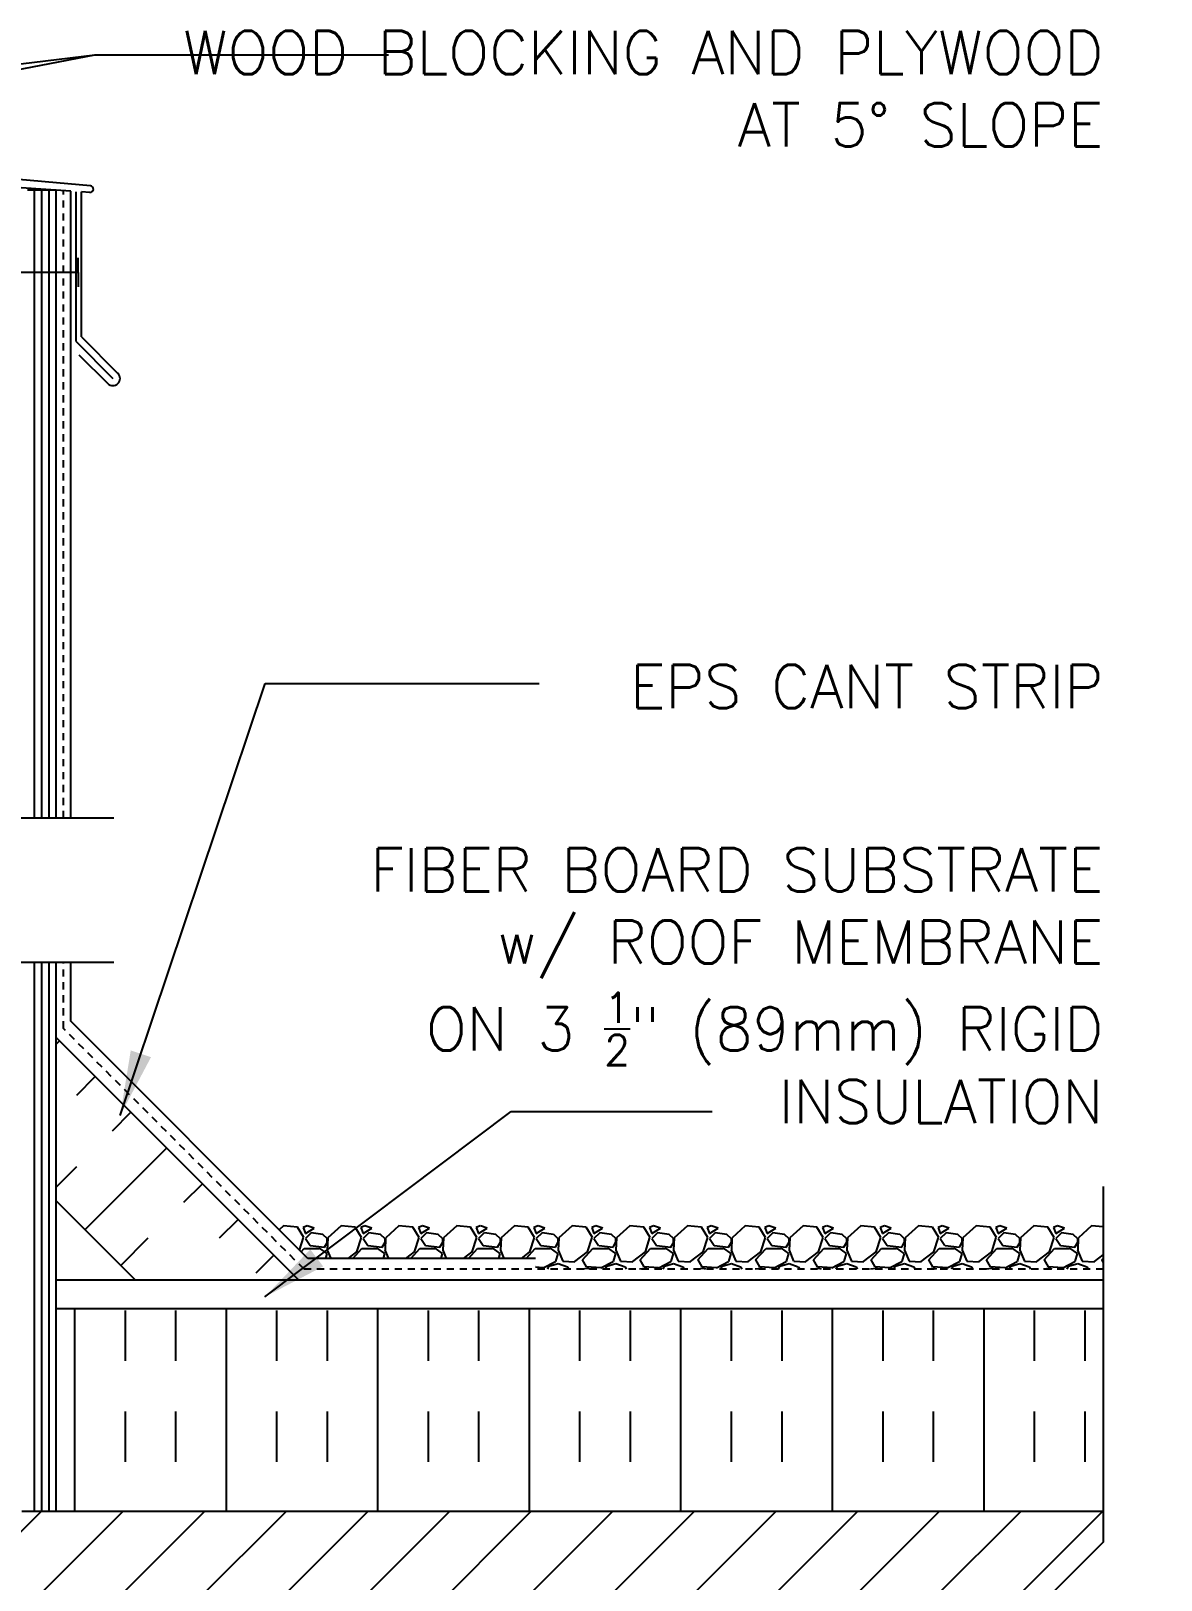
# Model space of a CAD drawing. Header units: inches. Extents: x 98 to 222, y 127 to 205.
# Drawn here: x 202.56 to 222.13, y 177.5 to 204.33 of the extents above; entities that cross this region are included whole.
import ezdxf

# ---------------------------------------------------------------- set-up
doc = ezdxf.new("R2010")
doc.units = ezdxf.units.IN
doc.header["$LTSCALE"] = 0.5
doc.header["$MEASUREMENT"] = 0
doc.linetypes.add('DASHED2', pattern=[0.375, 0.25, -0.125])
for name, color, linetype in [('HATCH', 12, 'Continuous'), ('line25', 2, 'Continuous'), ('LINE50', 5, 'Continuous'), ('LINE9', 9, 'Continuous'), ('TEXT', 4, 'Continuous')]:
    doc.layers.add(name, color=color, linetype=linetype)
doc.styles.add('DIM', font='romans.shx', dxfattribs={"width": 0.7})
doc.styles.add('ROMANS', font='romans.shx', dxfattribs={"height": 0.75})
doc.dimstyles.new('ext_12', dxfattribs={"dimscale": 12, "dimtxt": 0.09375, "dimasz": 0.09375, "dimexe": 0.09375, "dimexo": 0.0625, "dimgap": 0.0625, "dimtad": 1, "dimdec": 1, "dimzin": 3, "dimdsep": 46, "dimlunit": 4, "dimtxsty": 'DIM', "dimcen": 0.09, "dimdle": 0.09375, "dimclrt": 4, "dimadec": 0, "dimazin": 0, "dimtfac": 1, "dimtdec": 1, "dimtmove": 2, "dimatfit": 3, "dimfxl": 1, "dimfrac": 2, "dimtolj": 1, "dimtzin": 0, "dimarcsym": 0})

msp = doc.modelspace()

# ---------------------------------------------------------------- hatches: boundary and pattern name
at = {"layer": 'HATCH'}
h = msp.add_hatch(dxfattribs=at)
h.set_pattern_fill('INSUL', color=256, scale=7, angle=45, style=0)
h.set_pattern_definition([(45, (95.6904, 23.7956), (-1.856155, 1.856155), []), (45, (95.0717, 24.4143), (-1.856155, 1.856155), [0.875, -0.875]), (45, (94.453, 25.033), (-1.856155, 1.856155), [0.875, -0.875])])
h.paths.add_polyline_path([(204.242, 182.822), (207.07, 182.822), (202.994, 186.898), (202.994, 184.07)])
h = msp.add_hatch(dxfattribs=at)
h.set_pattern_fill('INSUL', color=256, scale=7, angle=90, style=0)
h.set_pattern_definition([(90, (95.6904, 23.7956), (-2.625, 2e-16), []), (90, (94.8154, 23.7956), (-2.625, 2e-16), [0.875, -0.875]), (90, (93.9404, 23.7956), (-2.625, 2e-16), [0.875, -0.875])])
h.paths.add_polyline_path([(202.994, 182.197), (202.994, 178.697), (221.133, 178.697), (221.133, 182.197)])
h = msp.add_hatch(dxfattribs=at)
h.set_pattern_fill('ANSI31', color=256, scale=8, style=0)
h.paths.add_polyline_path([(221.133, 176.158), (222.133, 177.158), (221.133, 177.158), (220.133, 177.158), (221.133, 178.158), (221.133, 178.697), (204.396, 178.697), (202.396, 178.697), (198.396, 178.697), (198.396, 177.197, -1.788289), (196.165, 173.567), (194.72, 173.415), (194.556, 171.072, 1), (194.556, 170.697), (219.133, 170.697), (221.133, 170.697)])
h.paths.add_polyline_path([(215.396, 174.697, -1), (220.396, 174.697, -1)], flags=16)
h.paths.add_polyline_path([(208.896, 174.697, -1), (213.896, 174.697, -1)], flags=16)
h.paths.add_polyline_path([(202.396, 174.697, -1), (207.396, 174.697, -1)], flags=16)

# ---------------------------------------------------------------- linework, layer by layer
for p, q in [((203.585, 201.649), (180.619, 203.658)), ((203.244, 201.556), (201.937, 201.647)), ((202.619, 190.697), (202.619, 201.573)), ((202.744, 190.697), (202.744, 201.573)), ((202.869, 190.697), (202.869, 201.573)), ((203.244, 190.697), (203.244, 201.556)), ((203.337, 198.951), (203.337, 201.548)), ((203.575, 201.536), (203.431, 201.545)), ((203.431, 199.034), (203.431, 201.545)), ((203.337, 198.951), (203.974, 198.314)), ((203.431, 199.034), (204.062, 198.402)), ((203.387, 198.724), (203.885, 198.226)), ((202.619, 178.697), (202.619, 188.197)), ((202.744, 178.697), (202.744, 188.197)), ((202.869, 178.697), (202.869, 188.197)), ((203.244, 187.179), (203.244, 188.197)), ((207.351, 183.072), (203.244, 187.179)), ((206.931, 183.636), (206.855, 183.567)), ((207.171, 183.615), (206.931, 183.635)), ((207.282, 183.436), (207.172, 183.616)), ((207.34, 183.635), (207.27, 183.605)), ((207.27, 183.606), (207.31, 183.506)), ((207.31, 183.506), (207.46, 183.596)), ((207.461, 183.596), (207.341, 183.636)), ((207.931, 183.636), (207.701, 183.426)), ((208.171, 183.615), (207.931, 183.635)), ((208.282, 183.436), (208.172, 183.616)), ((208.34, 183.635), (208.27, 183.605)), ((208.27, 183.606), (208.31, 183.506)), ((208.31, 183.506), (208.46, 183.596)), ((208.461, 183.596), (208.341, 183.636)), ((208.931, 183.636), (208.701, 183.426)), ((209.171, 183.615), (208.931, 183.635)), ((209.282, 183.436), (209.172, 183.616)), ((209.34, 183.635), (209.27, 183.605)), ((209.27, 183.606), (209.31, 183.506)), ((209.31, 183.506), (209.46, 183.596)), ((209.461, 183.596), (209.341, 183.636)), ((209.931, 183.636), (209.701, 183.426)), ((210.171, 183.615), (209.931, 183.635)), ((210.282, 183.436), (210.172, 183.616)), ((210.34, 183.635), (210.27, 183.605)), ((210.27, 183.606), (210.31, 183.506)), ((210.31, 183.506), (210.46, 183.596)), ((210.461, 183.596), (210.341, 183.636)), ((210.931, 183.636), (210.701, 183.426)), ((211.171, 183.615), (210.931, 183.635)), ((211.282, 183.436), (211.172, 183.616)), ((211.34, 183.635), (211.27, 183.605)), ((211.27, 183.606), (211.31, 183.506)), ((211.31, 183.506), (211.46, 183.596)), ((211.461, 183.596), (211.341, 183.636)), ((211.931, 183.636), (211.701, 183.426)), ((212.171, 183.615), (211.931, 183.635)), ((212.282, 183.436), (212.172, 183.616)), ((212.34, 183.635), (212.27, 183.605)), ((212.27, 183.606), (212.31, 183.506)), ((212.31, 183.506), (212.46, 183.596)), ((212.461, 183.596), (212.341, 183.636)), ((212.931, 183.636), (212.701, 183.426)), ((213.171, 183.615), (212.931, 183.635)), ((213.282, 183.436), (213.172, 183.616)), ((213.34, 183.635), (213.27, 183.605)), ((213.27, 183.606), (213.31, 183.506)), ((213.31, 183.506), (213.46, 183.596)), ((213.461, 183.596), (213.341, 183.636)), ((213.931, 183.636), (213.701, 183.426)), ((214.171, 183.615), (213.931, 183.635)), ((214.282, 183.436), (214.172, 183.616)), ((214.34, 183.635), (214.27, 183.605)), ((214.27, 183.606), (214.31, 183.506)), ((214.31, 183.506), (214.46, 183.596)), ((214.461, 183.596), (214.341, 183.636)), ((214.931, 183.636), (214.701, 183.426)), ((215.171, 183.615), (214.931, 183.635)), ((215.282, 183.436), (215.172, 183.616)), ((215.34, 183.635), (215.27, 183.605)), ((215.27, 183.606), (215.31, 183.506)), ((215.31, 183.506), (215.46, 183.596)), ((215.461, 183.596), (215.341, 183.636)), ((215.931, 183.636), (215.701, 183.426)), ((216.171, 183.615), (215.931, 183.635)), ((216.282, 183.436), (216.172, 183.616)), ((216.34, 183.635), (216.27, 183.605)), ((216.27, 183.606), (216.31, 183.506)), ((216.31, 183.506), (216.46, 183.596)), ((216.461, 183.596), (216.341, 183.636)), ((216.931, 183.636), (216.701, 183.426)), ((217.171, 183.615), (216.931, 183.635)), ((217.282, 183.436), (217.172, 183.616)), ((217.34, 183.635), (217.27, 183.605)), ((217.27, 183.606), (217.31, 183.506)), ((217.31, 183.506), (217.46, 183.596)), ((217.461, 183.596), (217.341, 183.636)), ((217.931, 183.636), (217.701, 183.426)), ((218.171, 183.615), (217.931, 183.635)), ((218.282, 183.436), (218.172, 183.616)), ((218.34, 183.635), (218.27, 183.605)), ((218.27, 183.606), (218.31, 183.506)), ((218.31, 183.506), (218.46, 183.596)), ((218.461, 183.596), (218.341, 183.636)), ((218.931, 183.636), (218.701, 183.426)), ((219.171, 183.615), (218.931, 183.635)), ((219.282, 183.436), (219.172, 183.616)), ((219.34, 183.635), (219.27, 183.605)), ((219.27, 183.606), (219.31, 183.506)), ((219.31, 183.506), (219.46, 183.596)), ((219.461, 183.596), (219.341, 183.636)), ((219.931, 183.636), (219.701, 183.426)), ((220.171, 183.615), (219.931, 183.635)), ((220.282, 183.436), (220.172, 183.616)), ((220.34, 183.635), (220.27, 183.605)), ((220.27, 183.606), (220.31, 183.506)), ((220.31, 183.506), (220.46, 183.596)), ((220.461, 183.596), (220.341, 183.636)), ((220.931, 183.636), (220.701, 183.426)), ((221.133, 183.618), (220.931, 183.635)), ((207.209, 183.213), (207.28, 183.435)), ((207.41, 183.516), (207.31, 183.416)), ((207.31, 183.416), (207.39, 183.296)), ((207.391, 183.295), (207.641, 183.265)), ((207.611, 183.486), (207.411, 183.516)), ((207.692, 183.414), (207.612, 183.484)), ((207.641, 183.266), (207.691, 183.356)), ((207.7, 183.426), (207.69, 183.216)), ((207.69, 183.356), (207.69, 183.416)), ((208.2, 183.185), (208.28, 183.435)), ((208.41, 183.516), (208.31, 183.416)), ((208.31, 183.416), (208.39, 183.296)), ((208.391, 183.295), (208.641, 183.265)), ((208.611, 183.486), (208.411, 183.516)), ((208.692, 183.414), (208.612, 183.484)), ((208.641, 183.266), (208.691, 183.356)), ((208.7, 183.426), (208.69, 183.216)), ((208.69, 183.356), (208.69, 183.416)), ((209.2, 183.185), (209.28, 183.435)), ((209.41, 183.516), (209.31, 183.416)), ((209.31, 183.416), (209.39, 183.296)), ((209.391, 183.295), (209.641, 183.265)), ((209.611, 183.486), (209.411, 183.516)), ((209.692, 183.414), (209.612, 183.484)), ((209.641, 183.266), (209.691, 183.356)), ((209.7, 183.426), (209.69, 183.216)), ((209.69, 183.356), (209.69, 183.416)), ((210.2, 183.185), (210.28, 183.435)), ((210.41, 183.516), (210.31, 183.416)), ((210.31, 183.416), (210.39, 183.296)), ((210.391, 183.295), (210.641, 183.265)), ((210.611, 183.486), (210.411, 183.516)), ((210.692, 183.414), (210.612, 183.484)), ((210.641, 183.266), (210.691, 183.356)), ((210.7, 183.426), (210.69, 183.216)), ((210.69, 183.356), (210.69, 183.416)), ((211.2, 183.185), (211.28, 183.435)), ((211.41, 183.516), (211.31, 183.416)), ((211.31, 183.416), (211.39, 183.296)), ((211.391, 183.295), (211.641, 183.265)), ((211.611, 183.486), (211.411, 183.516)), ((211.692, 183.414), (211.612, 183.484)), ((211.641, 183.266), (211.691, 183.356)), ((211.7, 183.426), (211.69, 183.216)), ((211.69, 183.356), (211.69, 183.416)), ((212.2, 183.185), (212.28, 183.435)), ((212.41, 183.516), (212.31, 183.416)), ((212.31, 183.416), (212.39, 183.296)), ((212.391, 183.295), (212.641, 183.265)), ((212.611, 183.486), (212.411, 183.516)), ((212.692, 183.414), (212.612, 183.484)), ((212.641, 183.266), (212.691, 183.356)), ((212.7, 183.426), (212.69, 183.216)), ((212.69, 183.356), (212.69, 183.416)), ((213.2, 183.185), (213.28, 183.435)), ((213.41, 183.516), (213.31, 183.416)), ((213.31, 183.416), (213.39, 183.296)), ((213.391, 183.295), (213.641, 183.265)), ((213.611, 183.486), (213.411, 183.516)), ((213.692, 183.414), (213.612, 183.484)), ((213.641, 183.266), (213.691, 183.356)), ((213.7, 183.426), (213.69, 183.216)), ((213.69, 183.356), (213.69, 183.416)), ((214.2, 183.185), (214.28, 183.435)), ((214.41, 183.516), (214.31, 183.416)), ((214.31, 183.416), (214.39, 183.296)), ((214.391, 183.295), (214.641, 183.265)), ((214.611, 183.486), (214.411, 183.516)), ((214.692, 183.414), (214.612, 183.484)), ((214.641, 183.266), (214.691, 183.356)), ((214.7, 183.426), (214.69, 183.216)), ((214.69, 183.356), (214.69, 183.416)), ((215.2, 183.185), (215.28, 183.435)), ((215.41, 183.516), (215.31, 183.416)), ((215.31, 183.416), (215.39, 183.296)), ((215.391, 183.295), (215.641, 183.265)), ((215.611, 183.486), (215.411, 183.516)), ((215.692, 183.414), (215.612, 183.484)), ((215.641, 183.266), (215.691, 183.356)), ((215.7, 183.426), (215.69, 183.216)), ((215.69, 183.356), (215.69, 183.416)), ((216.2, 183.185), (216.28, 183.435)), ((216.41, 183.516), (216.31, 183.416)), ((216.31, 183.416), (216.39, 183.296)), ((216.391, 183.295), (216.641, 183.265)), ((216.611, 183.486), (216.411, 183.516)), ((216.692, 183.414), (216.612, 183.484)), ((216.641, 183.266), (216.691, 183.356)), ((216.7, 183.426), (216.69, 183.216)), ((216.69, 183.356), (216.69, 183.416)), ((217.2, 183.185), (217.28, 183.435)), ((217.41, 183.516), (217.31, 183.416)), ((217.31, 183.416), (217.39, 183.296)), ((217.391, 183.295), (217.641, 183.265)), ((217.611, 183.486), (217.411, 183.516)), ((217.692, 183.414), (217.612, 183.484)), ((217.641, 183.266), (217.691, 183.356)), ((217.7, 183.426), (217.69, 183.216)), ((217.69, 183.356), (217.69, 183.416)), ((218.2, 183.185), (218.28, 183.435)), ((218.41, 183.516), (218.31, 183.416)), ((218.31, 183.416), (218.39, 183.296)), ((218.391, 183.295), (218.641, 183.265)), ((218.611, 183.486), (218.411, 183.516)), ((218.692, 183.414), (218.612, 183.484)), ((218.641, 183.266), (218.691, 183.356)), ((218.7, 183.426), (218.69, 183.216)), ((218.69, 183.356), (218.69, 183.416)), ((219.2, 183.185), (219.28, 183.435)), ((219.41, 183.516), (219.31, 183.416)), ((219.31, 183.416), (219.39, 183.296)), ((219.391, 183.295), (219.641, 183.265)), ((219.611, 183.486), (219.411, 183.516)), ((219.692, 183.414), (219.612, 183.484)), ((219.641, 183.266), (219.691, 183.356)), ((219.7, 183.426), (219.69, 183.216)), ((219.69, 183.356), (219.69, 183.416)), ((220.2, 183.185), (220.28, 183.435)), ((220.41, 183.516), (220.31, 183.416)), ((220.31, 183.416), (220.39, 183.296)), ((220.391, 183.295), (220.641, 183.265)), ((220.611, 183.486), (220.411, 183.516)), ((220.692, 183.414), (220.612, 183.484)), ((220.641, 183.266), (220.691, 183.356)), ((220.7, 183.426), (220.69, 183.216)), ((220.69, 183.356), (220.69, 183.416)), ((207.237, 183.186), (207.29, 183.245)), ((207.29, 183.246), (207.55, 183.246)), ((211.299, 183.072), (207.351, 183.072)), ((207.55, 183.247), (207.68, 183.157)), ((207.681, 183.156), (207.657, 183.072)), ((207.689, 183.217), (207.75, 183.072)), ((208.052, 183.072), (208.2, 183.186)), ((208.134, 183.072), (208.29, 183.245)), ((208.29, 183.246), (208.55, 183.246)), ((208.55, 183.247), (208.68, 183.157)), ((208.681, 183.156), (208.657, 183.072)), ((208.689, 183.217), (208.75, 183.072)), ((209.052, 183.072), (209.2, 183.186)), ((209.134, 183.072), (209.29, 183.245)), ((209.29, 183.246), (209.55, 183.246)), ((209.55, 183.247), (209.68, 183.157)), ((209.681, 183.156), (209.657, 183.072)), ((209.689, 183.217), (209.75, 183.072)), ((210.052, 183.072), (210.2, 183.186)), ((210.134, 183.072), (210.29, 183.245)), ((210.29, 183.246), (210.55, 183.246)), ((210.55, 183.247), (210.68, 183.157)), ((210.681, 183.156), (210.657, 183.072)), ((210.689, 183.217), (210.75, 183.072)), ((211.052, 183.072), (211.2, 183.186)), ((211.134, 183.072), (211.29, 183.245)), ((211.29, 183.246), (211.55, 183.246)), ((211.641, 183.015), (211.431, 182.905)), ((211.53, 182.936), (211.69, 182.986)), ((211.55, 183.247), (211.68, 183.157)), ((211.681, 183.156), (211.641, 183.016)), ((211.689, 183.217), (211.769, 183.027)), ((211.69, 182.986), (211.85, 182.926)), ((211.77, 183.025), (211.98, 183.015)), ((211.98, 183.016), (212.2, 183.186)), ((212.11, 183.046), (212.29, 183.245)), ((212.182, 182.925), (212.112, 183.045)), ((212.29, 183.246), (212.55, 183.246)), ((212.641, 183.015), (212.431, 182.905)), ((212.53, 182.936), (212.69, 182.986)), ((212.55, 183.247), (212.68, 183.157)), ((212.681, 183.156), (212.641, 183.016)), ((212.689, 183.217), (212.769, 183.027)), ((212.69, 182.986), (212.85, 182.926)), ((212.77, 183.025), (212.98, 183.015)), ((212.98, 183.016), (213.2, 183.186)), ((213.11, 183.046), (213.29, 183.245)), ((213.182, 182.925), (213.112, 183.045)), ((213.29, 183.246), (213.55, 183.246)), ((213.641, 183.015), (213.431, 182.905)), ((213.53, 182.936), (213.69, 182.986)), ((213.55, 183.247), (213.68, 183.157)), ((213.681, 183.156), (213.641, 183.016)), ((213.689, 183.217), (213.769, 183.027)), ((213.69, 182.986), (213.85, 182.926)), ((213.77, 183.025), (213.98, 183.015)), ((213.98, 183.016), (214.2, 183.186)), ((214.11, 183.046), (214.29, 183.245)), ((214.182, 182.925), (214.112, 183.045)), ((214.29, 183.246), (214.55, 183.246)), ((214.641, 183.015), (214.431, 182.905)), ((214.53, 182.936), (214.69, 182.986)), ((214.55, 183.247), (214.68, 183.157)), ((214.681, 183.156), (214.641, 183.016)), ((214.689, 183.217), (214.769, 183.027)), ((214.69, 182.986), (214.85, 182.926)), ((214.77, 183.025), (214.98, 183.015)), ((214.98, 183.016), (215.2, 183.186)), ((215.11, 183.046), (215.29, 183.245)), ((215.182, 182.925), (215.112, 183.045)), ((215.29, 183.246), (215.55, 183.246)), ((215.641, 183.015), (215.431, 182.905)), ((215.53, 182.936), (215.69, 182.986)), ((215.55, 183.247), (215.68, 183.157)), ((215.681, 183.156), (215.641, 183.016)), ((215.689, 183.217), (215.769, 183.027)), ((215.69, 182.986), (215.85, 182.926)), ((215.77, 183.025), (215.98, 183.015)), ((215.98, 183.016), (216.2, 183.186)), ((216.11, 183.046), (216.29, 183.245)), ((216.182, 182.925), (216.112, 183.045)), ((216.29, 183.246), (216.55, 183.246)), ((216.641, 183.015), (216.431, 182.905)), ((216.53, 182.936), (216.69, 182.986)), ((216.55, 183.247), (216.68, 183.157)), ((216.681, 183.156), (216.641, 183.016)), ((216.689, 183.217), (216.769, 183.027)), ((216.69, 182.986), (216.85, 182.926)), ((216.77, 183.025), (216.98, 183.015)), ((216.98, 183.016), (217.2, 183.186)), ((217.11, 183.046), (217.29, 183.245)), ((217.182, 182.925), (217.112, 183.045)), ((217.29, 183.246), (217.55, 183.246)), ((217.641, 183.015), (217.431, 182.905)), ((217.53, 182.936), (217.69, 182.986)), ((217.55, 183.247), (217.68, 183.157)), ((217.681, 183.156), (217.641, 183.016)), ((217.689, 183.217), (217.769, 183.027)), ((217.69, 182.986), (217.85, 182.926)), ((217.77, 183.025), (217.98, 183.015)), ((217.98, 183.016), (218.2, 183.186)), ((218.11, 183.046), (218.29, 183.245)), ((218.182, 182.925), (218.112, 183.045)), ((218.29, 183.246), (218.55, 183.246)), ((218.641, 183.015), (218.431, 182.905)), ((218.53, 182.936), (218.69, 182.986)), ((218.55, 183.247), (218.68, 183.157)), ((218.681, 183.156), (218.641, 183.016)), ((218.689, 183.217), (218.769, 183.027)), ((218.69, 182.986), (218.85, 182.926)), ((218.77, 183.025), (218.98, 183.015)), ((218.98, 183.016), (219.2, 183.186)), ((219.11, 183.046), (219.29, 183.245)), ((219.182, 182.925), (219.112, 183.045)), ((219.29, 183.246), (219.55, 183.246)), ((219.641, 183.015), (219.431, 182.905)), ((219.53, 182.936), (219.69, 182.986)), ((219.55, 183.247), (219.68, 183.157)), ((219.681, 183.156), (219.641, 183.016)), ((219.689, 183.217), (219.769, 183.027)), ((219.69, 182.986), (219.85, 182.926)), ((219.77, 183.025), (219.98, 183.015)), ((219.98, 183.016), (220.2, 183.186)), ((220.11, 183.046), (220.29, 183.246)), ((220.182, 182.925), (220.112, 183.045)), ((220.29, 183.246), (220.55, 183.246)), ((220.641, 183.015), (220.431, 182.905)), ((220.53, 182.936), (220.69, 182.986)), ((220.55, 183.247), (220.68, 183.157)), ((220.681, 183.156), (220.641, 183.016)), ((220.689, 183.217), (220.769, 183.027)), ((220.69, 182.986), (220.85, 182.926)), ((220.77, 183.025), (220.98, 183.015)), ((220.98, 183.016), (221.133, 183.135)), ((221.11, 183.046), (221.133, 183.071)), ((221.133, 183.008), (221.112, 183.045)), ((211.299, 182.947), (211.299, 182.947)), ((211.43, 182.907), (211.299, 182.918)), ((211.508, 182.884), (211.53, 182.936)), ((211.851, 182.925), (211.87, 182.884)), ((212.201, 182.895), (212.1, 182.884)), ((212.43, 182.907), (212.18, 182.927)), ((212.248, 182.884), (212.2, 182.896)), ((212.508, 182.884), (212.53, 182.936)), ((212.851, 182.925), (212.87, 182.884)), ((213.201, 182.895), (213.1, 182.884)), ((213.43, 182.907), (213.18, 182.927)), ((213.249, 182.884), (213.2, 182.896)), ((213.508, 182.884), (213.53, 182.936)), ((213.851, 182.925), (213.87, 182.884)), ((214.201, 182.895), (214.1, 182.884)), ((214.43, 182.907), (214.18, 182.927)), ((214.249, 182.884), (214.2, 182.896)), ((214.508, 182.884), (214.53, 182.936)), ((214.851, 182.925), (214.87, 182.884)), ((215.201, 182.895), (215.1, 182.884)), ((215.43, 182.907), (215.18, 182.927)), ((215.249, 182.884), (215.2, 182.896)), ((215.508, 182.884), (215.53, 182.936)), ((215.851, 182.925), (215.87, 182.884)), ((216.201, 182.895), (216.1, 182.884)), ((216.43, 182.907), (216.18, 182.927)), ((216.249, 182.884), (216.2, 182.896)), ((216.508, 182.884), (216.53, 182.936)), ((216.851, 182.925), (216.87, 182.884)), ((217.201, 182.895), (217.1, 182.884)), ((217.43, 182.907), (217.18, 182.927)), ((217.249, 182.884), (217.2, 182.896)), ((217.508, 182.884), (217.53, 182.936)), ((217.851, 182.925), (217.87, 182.884)), ((218.201, 182.895), (218.1, 182.884)), ((218.43, 182.907), (218.18, 182.927)), ((218.249, 182.884), (218.2, 182.896)), ((218.508, 182.884), (218.53, 182.936)), ((218.851, 182.925), (218.87, 182.884)), ((219.201, 182.895), (219.1, 182.884)), ((219.43, 182.907), (219.18, 182.927)), ((219.249, 182.884), (219.2, 182.896)), ((219.508, 182.884), (219.53, 182.936)), ((219.851, 182.925), (219.87, 182.884)), ((220.201, 182.895), (220.1, 182.884)), ((220.43, 182.907), (220.18, 182.927)), ((220.249, 182.884), (220.2, 182.896)), ((220.508, 182.884), (220.53, 182.936)), ((220.851, 182.925), (220.87, 182.884)), ((221.133, 182.887), (221.1, 182.884))]:
    msp.add_line(p, q, dxfattribs=at)
for centre, radius, start, end in [((203.58, 201.593), 0.0567, 265, 85), ((203.974, 198.314), 0.125, 225, 45)]:
    msp.add_arc(centre, radius, start, end, dxfattribs=at)
at = {"layer": 'line25'}
for p, q in [((202.994, 201.573), (202.494, 201.573)), ((202.994, 190.697), (202.994, 201.573)), ((202.994, 178.697), (202.994, 188.197)), ((207.195, 182.697), (202.994, 186.898)), ((204.367, 182.697), (202.994, 184.07)), ((202.396, 178.697), (204.396, 178.697)), ((204.396, 178.697), (221.133, 178.697))]:
    msp.add_line(p, q, dxfattribs=at)
msp.add_lwpolyline([(221.133, 182.197), (202.994, 182.197)], dxfattribs=at)
at = {"layer": 'LINE50', "color": 9, "linetype": 'DASHED2'}
for p, q in [((203.119, 190.697), (203.119, 201.564)), ((203.119, 187.054), (203.119, 188.197)), ((207.288, 182.884), (203.119, 187.054)), ((221.133, 182.884), (207.288, 182.884))]:
    msp.add_line(p, q, dxfattribs=at)
at = {"layer": 'LINE9'}
for p, q in [((203.372, 200.151), (203.372, 200.401)), ((203.372, 200.151), (201.526, 200.151)), ((203.372, 200.151), (203.372, 199.901)), ((203.994, 190.697), (192.882, 190.697)), ((203.994, 188.197), (192.882, 188.197))]:
    msp.add_line(p, q, dxfattribs=at)
for points in [[(221.133, 184.315), (221.133, 178.158), (220.133, 177.158), (221.133, 177.158), (222.133, 177.158), (221.133, 176.158), (221.133, 169.546)], [(221.133, 182.697), (202.994, 182.697)]]:
    msp.add_lwpolyline(points, dxfattribs=at)

# ---------------------------------------------------------------- texts
at = {"layer": 'TEXT', "char_height": 0.75, "attachment_point": 3, "style": 'ROMANS'}
for s, insert, width in [('\\A1;WOOD BLOCKING AND PLYWOOD \\PAT 5%%D SLOPE', (221.133, 204.332), 17.3954), ('\\A1;EPS CANT STRIP', (221.133, 193.354), 9.59335), ('\\A1;FIBER BOARD SUBSTRATE\\Pw/ ROOF MEMBRANE \\PON 3 {\\H0.7x;\\S1/2;}" (89mm) RIGID \\PINSULATION', (221.133, 190.178), 26.1134)]:
    msp.add_mtext(s, dxfattribs=dict(at, insert=insert, width=width))

# ---------------------------------------------------------------- leaders
at = {"layer": 'TEXT'}
for points in [[(187.744, 200.822), (203.663, 203.921)], [(192.106, 202.485), (203.663, 203.921), (208.751, 203.921)], [(204.102, 185.55), (206.615, 193.029), (211.363, 193.029)], [(206.607, 182.405), (210.877, 185.617), (214.359, 185.617)]]:
    msp.add_leader(points, dimstyle='ext_12', override={"dimgap": 0.0625, "dimtad": 0}, dxfattribs=at)

doc.saveas('drawing.dxf')
